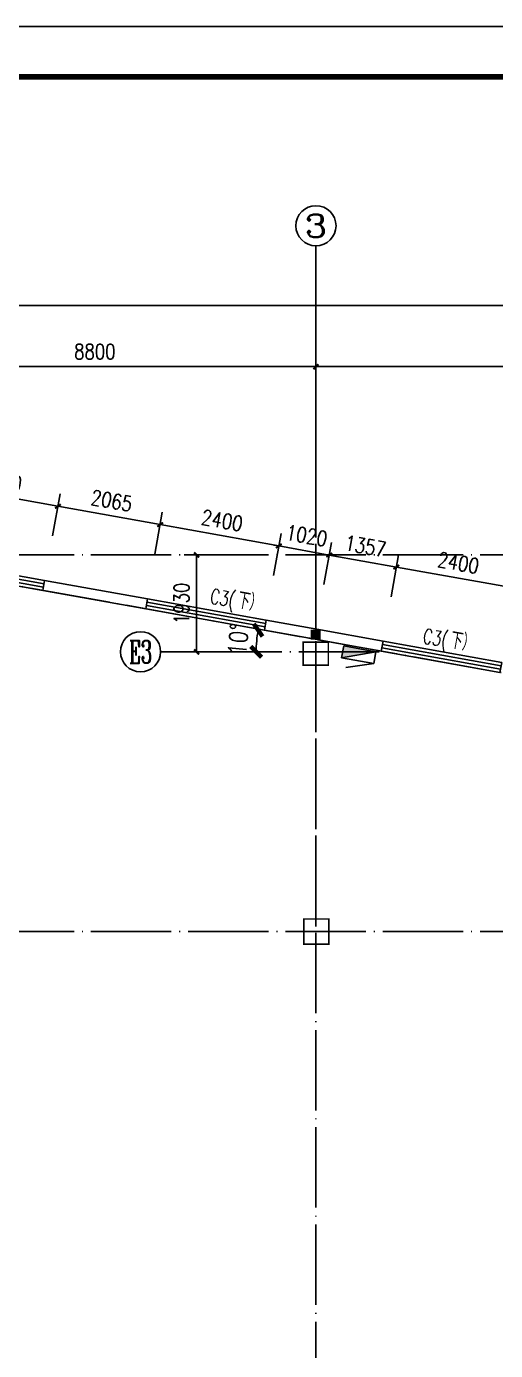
# Model space of a CAD drawing. Header units: millimetres. Extents: x 591771 to 1936534, y -622016 to 355666.
# Drawn here: x 618326 to 627660, y 132096 to 158461 of the extents above; entities that cross this region are included whole.
import ezdxf
from ezdxf.enums import TextEntityAlignment as Align

# ---------------------------------------------------------------- set-up
doc = ezdxf.new("R2010")
doc.units = ezdxf.units.MM
doc.header["$LTSCALE"] = 80
doc.linetypes.add('DOTE', pattern=[2.42, 2, -0.2, 0.02, -0.2])
for name, color, linetype in [('\\M+5BDA8-\\M+5B3DF\\M+5B4E7', 3, 'Continuous'), ('\\M+5BDA8-\\M+5B4B0', 4, 'Continuous'), ('\\M+5BDA8-\\M+5C3C5\\M+5B4B0\\M+5B1E0\\M+5BAC5', 7, 'Continuous'), ('\\M+5BDA8-\\M+5C7BD-\\M+5D7A9', 31, 'Continuous'), ('\\M+5BDA8-\\M+5D6E1', 17, 'DOTE'), ('\\M+5BDA8-\\M+5D6E1-\\M+5B1EA\\M+5D7A2', 3, 'Continuous'), ('\\M+5C1A2\\M+5C3E6\\M+5CFDF\\M+5CCF51', 7, 'Continuous'), ('\\M+5C1A2\\M+5C3E6\\M+5CFF4\\M+5CCF53', 252, 'Continuous'), ('\\M+5CDBC\\M+5BFF2', 252, 'Continuous'), ('AXIS_TEXT', 7, 'Continuous'), ('EQUIP_\\M+5CFFB\\M+5BBF0\\M+5CBA8', 7, 'Continuous'), ('PUB_TEXT', 7, 'Continuous')]:
    doc.layers.add(name, color=color, linetype=linetype)
doc.styles.add('A-AXIS-LABEL', font='COMPLEX', dxfattribs={"bigfont": 'GBCBIG'})
doc.styles.add('A-WIN-LABEL', font='SIMPLEX', dxfattribs={"bigfont": 'GBCBIG'})
doc.styles.add('COMPLEX', font='COMPLEX')
doc.styles.add('DIM_FONT', font='SIMPLEX.shx', dxfattribs={"width": 0.8})
doc.styles.add('ROMANS', font='ROMANS.shx', dxfattribs={"width": 0.8, "bigfont": 'hhztxt.shx'})
doc.dimstyles.new('dim1-150', dxfattribs={"dimscale": 180, "dimtxt": 2, "dimasz": 1.2, "dimexe": 1.2, "dimexo": 1.2, "dimgap": 1, "dimtad": 1, "dimdec": 0, "dimdsep": 46, "dimtxsty": 'ROMANS', "dimblk": 'ARCHTICK', "dimcen": 0, "dimadec": 0, "dimazin": 0, "dimtfac": 0.71, "dimtdec": 0, "dimtix": 1, "dimtmove": 0, "dimatfit": 3, "dimldrblk": 'ARCHTICK', "dimfxl": 0, "dimtolj": 1, "dimtzin": 0, "dimarcsym": 0})
doc.dimstyles.new('DIMN', dxfattribs={"dimtxt": 300, "dimasz": 100, "dimexe": 250, "dimexo": 300, "dimgap": 150, "dimtad": 1, "dimdec": 0, "dimzin": 0, "dimdsep": 46, "dimtxsty": 'DIM_FONT', "dimblk": 'ARCHTICK', "dimcen": 0.09, "dimclrt": 7, "dimazin": 2, "dimtfac": 1, "dimtdec": 0, "dimtix": 1, "dimtmove": 2, "dimatfit": 3, "dimldrblk": 'ARCHTICK', "dimfxl": 0, "dimtolj": 1, "dimtzin": 0, "dimarcsym": 0})

# ---------------------------------------------------------------- blocks, each defined once
blk = doc.blocks.new('_ArchTick')
at = {"color": 0, "linetype": 'ByBlock', "const_width": 0.4}
blk.add_lwpolyline([(-0.5, -0.5), (0.5, 0.5)], dxfattribs=at)
blk = doc.blocks.new('*D32')
at = {"layer": '\\M+5C1A2\\M+5C3E6\\M+5CFDF\\M+5CCF51', "color": 0, "lineweight": -2, "transparency": 16777216}
blk.add_arc((613128, 147938), 5623, 169.8236, 180, dxfattribs=at)
at = {"layer": 'Defpoints', "color": 0, "lineweight": -3, "transparency": 16777216}
for p in [(604090, 149561), (607545, 148602), (603990, 147938), (662218, 147938), (660403, 139452)]:
    blk.add_point(p, dxfattribs=at)
at = {"layer": '\\M+5C1A2\\M+5C3E6\\M+5CFDF\\M+5CCF51', "color": 0, "lineweight": -2, "transparency": 16777216, "xscale": 216, "yscale": 216, "zscale": 216}
for p, rotation in [((607594, 148932), 79.8236399644772), ((607506, 147938), 270)]:
    blk.add_blockref('_ArchTick', p, dxfattribs=dict(at, rotation=rotation))
at = {"layer": '\\M+5C1A2\\M+5C3E6\\M+5CFDF\\M+5CCF51', "color": 0, "lineweight": -2, "transparency": 16777216, "insert": (607161, 148470), "char_height": 360, "attachment_point": 5, "rotation": 84.9118, "style": 'ROMANS'}
blk.add_mtext('\\A1;10%%D', dxfattribs=at)
blk = doc.blocks.new('*D34')
at = {"layer": '\\M+5C1A2\\M+5C3E6\\M+5CFDF\\M+5CCF51', "color": 0, "lineweight": -2, "transparency": 16777216}
blk.add_arc((625344, 146008), 2447, 169.8236, 180, dxfattribs=at)
at = {"layer": 'Defpoints', "color": 0, "lineweight": -3, "transparency": 16777216}
for p in [(615138, 147840), (622915, 146297), (621461, 146008), (625344, 146008), (660407, 139714)]:
    blk.add_point(p, dxfattribs=at)
at = {"layer": '\\M+5C1A2\\M+5C3E6\\M+5CFDF\\M+5CCF51', "color": 0, "lineweight": -2, "transparency": 16777216, "xscale": 216, "yscale": 216, "zscale": 216}
for p, rotation in [((622936, 146440), 79.8236399644773), ((622898, 146008), 270)]:
    blk.add_blockref('_ArchTick', p, dxfattribs=dict(at, rotation=rotation))
at = {"layer": '\\M+5C1A2\\M+5C3E6\\M+5CFDF\\M+5CCF51', "color": 0, "lineweight": -2, "transparency": 16777216, "insert": (622540, 146257), "char_height": 360, "attachment_point": 5, "rotation": 84.9118, "style": 'ROMANS'}
blk.add_mtext('\\A1;10%%D', dxfattribs=at)
blk = doc.blocks.new('*D35')
at = {"layer": '\\M+5C1A2\\M+5C3E6\\M+5CFDF\\M+5CCF51', "color": 0, "lineweight": -2, "transparency": 16777216}
blk.add_line((633100, 144175), (633020, 144175), dxfattribs=at)
blk.add_arc((635555, 144175), 2319, 169.8236, 180, dxfattribs=at)
at = {"layer": 'Defpoints', "color": 0, "lineweight": -3, "transparency": 16777216}
for p in [(615138, 147840), (633252, 144449), (633316, 144175), (635555, 144175), (660407, 139714)]:
    blk.add_point(p, dxfattribs=at)
at = {"layer": '\\M+5C1A2\\M+5C3E6\\M+5CFDF\\M+5CCF51', "color": 0, "lineweight": -2, "transparency": 16777216, "xscale": 216, "yscale": 216, "zscale": 216}
for p, rotation in [((633272, 144585), 79.8236399644773), ((633236, 144175), 270)]:
    blk.add_blockref('_ArchTick', p, dxfattribs=dict(at, rotation=rotation))
at = {"layer": '\\M+5C1A2\\M+5C3E6\\M+5CFDF\\M+5CCF51', "color": 0, "lineweight": -2, "transparency": 16777216, "insert": (632878, 144413), "char_height": 360, "attachment_point": 5, "rotation": 84.9118, "style": 'ROMANS'}
blk.add_mtext('\\A1;10%%D', dxfattribs=at)
blk = doc.blocks.new('*D36')
at = {"layer": '\\M+5C1A2\\M+5C3E6\\M+5CFDF\\M+5CCF51', "color": 0, "lineweight": -2, "transparency": 16777216}
blk.add_arc((644374, 142592), 2073, 169.8236, 180, dxfattribs=at)
at = {"layer": 'Defpoints', "color": 0, "lineweight": -3, "transparency": 16777216}
for p in [(615138, 147840), (642315, 142837), (642151, 142592), (644374, 142592), (660507, 139696)]:
    blk.add_point(p, dxfattribs=at)
at = {"layer": '\\M+5C1A2\\M+5C3E6\\M+5CFDF\\M+5CCF51', "color": 0, "lineweight": -2, "transparency": 16777216, "xscale": 216, "yscale": 216, "zscale": 216}
for p, rotation in [((642333, 142958), 79.8236399644773), ((642301, 142592), 270)]:
    blk.add_blockref('_ArchTick', p, dxfattribs=dict(at, rotation=rotation))
at = {"layer": '\\M+5C1A2\\M+5C3E6\\M+5CFDF\\M+5CCF51', "color": 0, "lineweight": -2, "transparency": 16777216, "insert": (641942, 142808), "char_height": 360, "attachment_point": 5, "rotation": 84.9118, "style": 'ROMANS'}
blk.add_mtext('\\A1;10%%D', dxfattribs=at)
blk = doc.blocks.new('*D37')
at = {"layer": '\\M+5C1A2\\M+5C3E6\\M+5CFDF\\M+5CCF51', "color": 0, "lineweight": -2, "transparency": 16777216}
blk.add_arc((653165, 141014), 2329, 169.8236, 180, dxfattribs=at)
at = {"layer": 'Defpoints', "color": 0, "lineweight": -3, "transparency": 16777216}
for p in [(615138, 147840), (650852, 141289), (649817, 141014), (653165, 141014), (660407, 139714)]:
    blk.add_point(p, dxfattribs=at)
at = {"layer": '\\M+5C1A2\\M+5C3E6\\M+5CFDF\\M+5CCF51', "color": 0, "lineweight": -2, "transparency": 16777216, "xscale": 216, "yscale": 216, "zscale": 216}
for p, rotation in [((650873, 141425), 79.8236399644773), ((650836, 141014), 270)]:
    blk.add_blockref('_ArchTick', p, dxfattribs=dict(at, rotation=rotation))
at = {"layer": '\\M+5C1A2\\M+5C3E6\\M+5CFDF\\M+5CCF51', "color": 0, "lineweight": -2, "transparency": 16777216, "insert": (650478, 141253), "char_height": 360, "attachment_point": 5, "rotation": 84.9118, "style": 'ROMANS'}
blk.add_mtext('\\A1;10%%D', dxfattribs=at)
blk = doc.blocks.new('$TWTSYS$00000508')
for p, q in [((-0.5, 0.5), (0.324, 1.224)), ((-0.5, 0.5), (-0.5, -0.5)), ((-0.5, -0.5), (0.5, 0.5)), ((0.5, 0.5), (-0.5, 0.5)), ((0.5, -0.5), (0.5, 0.5)), ((-0.5, -0.5), (0.5, -0.5))]:
    blk.add_line(p, q)
blk.add_solid([(0.5, -0.5), (0.5, 0.5), (-0.5, -0.5)])
blk = doc.blocks.new('*D269')
at = {"layer": '\\M+5BDA8-\\M+5B3DF\\M+5B4E7', "color": 0, "lineweight": -2, "transparency": 16777216}
for p, q in [((616484, 148739), (616634, 149576)), ((616590, 149330), (618952, 148906)), ((618846, 148315), (618996, 149152))]:
    blk.add_line(p, q, dxfattribs=at)
at = {"layer": 'Defpoints', "color": 0, "transparency": 16777216}
for p in [(618952, 148906), (616431, 148443), (618793, 148019)]:
    blk.add_point(p, dxfattribs=at)
at = {"layer": '\\M+5BDA8-\\M+5B3DF\\M+5B4E7', "color": 0, "lineweight": -2, "transparency": 16777216, "xscale": 100, "yscale": 100, "zscale": 100}
for p, rotation in [((616590, 149330), 169.8237537539222), ((618952, 148906), 349.8237537539222)]:
    blk.add_blockref('_ArchTick', p, dxfattribs=dict(at, rotation=rotation))
at = {"layer": '\\M+5BDA8-\\M+5B3DF\\M+5B4E7', "color": 7, "transparency": 16777216, "insert": (617824, 149413), "char_height": 300, "attachment_point": 5, "rotation": 349.8238, "style": 'DIM_FONT'}
blk.add_mtext('\\A1;2400', dxfattribs=at)
blk = doc.blocks.new('*D270')
at = {"layer": '\\M+5BDA8-\\M+5B3DF\\M+5B4E7', "color": 0, "lineweight": -2, "transparency": 16777216}
for p, q in [((618846, 148315), (618996, 149152)), ((618952, 148906), (620985, 148541)), ((620879, 147950), (621029, 148787))]:
    blk.add_line(p, q, dxfattribs=at)
at = {"layer": 'Defpoints', "color": 0, "transparency": 16777216}
for p in [(620985, 148541), (618793, 148019), (620826, 147654)]:
    blk.add_point(p, dxfattribs=at)
at = {"layer": '\\M+5BDA8-\\M+5B3DF\\M+5B4E7', "color": 0, "lineweight": -2, "transparency": 16777216, "xscale": 100, "yscale": 100, "zscale": 100}
for p, rotation in [((618952, 148906), 169.8237537539227), ((620985, 148541), 349.8237537539227)]:
    blk.add_blockref('_ArchTick', p, dxfattribs=dict(at, rotation=rotation))
at = {"layer": '\\M+5BDA8-\\M+5B3DF\\M+5B4E7', "color": 7, "transparency": 16777216, "insert": (620021, 149018), "char_height": 300, "attachment_point": 5, "rotation": 349.8238, "style": 'DIM_FONT'}
blk.add_mtext('\\A1;2065', dxfattribs=at)
blk = doc.blocks.new('*D271')
at = {"layer": '\\M+5BDA8-\\M+5B3DF\\M+5B4E7', "color": 0, "lineweight": -2, "transparency": 16777216}
for p, q in [((620879, 147950), (621029, 148787)), ((620985, 148541), (623347, 148117)), ((623241, 147526), (623391, 148363))]:
    blk.add_line(p, q, dxfattribs=at)
at = {"layer": 'Defpoints', "color": 0, "transparency": 16777216}
for p in [(623347, 148117), (620826, 147654), (623188, 147230)]:
    blk.add_point(p, dxfattribs=at)
at = {"layer": '\\M+5BDA8-\\M+5B3DF\\M+5B4E7', "color": 0, "lineweight": -2, "transparency": 16777216, "xscale": 100, "yscale": 100, "zscale": 100}
for p, rotation in [((620985, 148541), 169.8237537539224), ((623347, 148117), 349.8237537539225)]:
    blk.add_blockref('_ArchTick', p, dxfattribs=dict(at, rotation=rotation))
at = {"layer": '\\M+5BDA8-\\M+5B3DF\\M+5B4E7', "color": 7, "transparency": 16777216, "insert": (622219, 148624), "char_height": 300, "attachment_point": 5, "rotation": 349.8238, "style": 'DIM_FONT'}
blk.add_mtext('\\A1;2400', dxfattribs=at)
blk = doc.blocks.new('*D272')
at = {"layer": '\\M+5BDA8-\\M+5B3DF\\M+5B4E7', "color": 0, "lineweight": -2, "transparency": 16777216}
for p, q in [((623241, 147526), (623391, 148363)), ((624245, 147346), (624395, 148183)), ((623347, 148117), (623248, 148134)), ((623347, 148117), (624351, 147936)), ((624351, 147936), (624449, 147919))]:
    blk.add_line(p, q, dxfattribs=at)
at = {"layer": 'Defpoints', "color": 0, "transparency": 16777216}
for p in [(624351, 147936), (623188, 147230), (624192, 147050)]:
    blk.add_point(p, dxfattribs=at)
at = {"layer": '\\M+5BDA8-\\M+5B3DF\\M+5B4E7', "color": 0, "lineweight": -2, "transparency": 16777216, "xscale": 100, "yscale": 100, "zscale": 100}
for p, rotation in [((623347, 148117), 349.8237537539222), ((624351, 147936), 169.8237537539221)]:
    blk.add_blockref('_ArchTick', p, dxfattribs=dict(at, rotation=rotation))
at = {"layer": '\\M+5BDA8-\\M+5B3DF\\M+5B4E7', "color": 7, "transparency": 16777216, "insert": (623902, 148322), "char_height": 300, "attachment_point": 5, "rotation": 349.8238, "style": 'DIM_FONT'}
blk.add_mtext('\\A1;1020', dxfattribs=at)
blk = doc.blocks.new('*D273')
at = {"layer": '\\M+5BDA8-\\M+5B3DF\\M+5B4E7', "color": 0, "lineweight": -2, "transparency": 16777216}
for p, q in [((624245, 147346), (624395, 148183)), ((624351, 147936), (625686, 147697)), ((625580, 147106), (625730, 147943))]:
    blk.add_line(p, q, dxfattribs=at)
at = {"layer": 'Defpoints', "color": 0, "transparency": 16777216}
for p in [(625686, 147697), (624192, 147050), (625527, 146811)]:
    blk.add_point(p, dxfattribs=at)
at = {"layer": '\\M+5BDA8-\\M+5B3DF\\M+5B4E7', "color": 0, "lineweight": -2, "transparency": 16777216, "xscale": 100, "yscale": 100, "zscale": 100}
for p, rotation in [((624351, 147936), 169.8237537539214), ((625686, 147697), 349.8237537539214)]:
    blk.add_blockref('_ArchTick', p, dxfattribs=dict(at, rotation=rotation))
at = {"layer": '\\M+5BDA8-\\M+5B3DF\\M+5B4E7', "color": 7, "transparency": 16777216, "insert": (625071, 148112), "char_height": 300, "attachment_point": 5, "rotation": 349.8238, "style": 'DIM_FONT'}
blk.add_mtext('\\A1;1357', dxfattribs=at)
blk = doc.blocks.new('*D274')
at = {"layer": '\\M+5BDA8-\\M+5B3DF\\M+5B4E7', "color": 0, "lineweight": -2, "transparency": 16777216}
for p, q in [((625580, 147106), (625730, 147943)), ((625686, 147697), (628048, 147273)), ((627942, 146682), (628093, 147519))]:
    blk.add_line(p, q, dxfattribs=at)
at = {"layer": 'Defpoints', "color": 0, "transparency": 16777216}
for p in [(628048, 147273), (625527, 146811), (627889, 146387)]:
    blk.add_point(p, dxfattribs=at)
at = {"layer": '\\M+5BDA8-\\M+5B3DF\\M+5B4E7', "color": 0, "lineweight": -2, "transparency": 16777216, "xscale": 100, "yscale": 100, "zscale": 100}
for p, rotation in [((625686, 147697), 169.8237537539226), ((628048, 147273), 349.8237537539226)]:
    blk.add_blockref('_ArchTick', p, dxfattribs=dict(at, rotation=rotation))
at = {"layer": '\\M+5BDA8-\\M+5B3DF\\M+5B4E7', "color": 7, "transparency": 16777216, "insert": (626920, 147780), "char_height": 300, "attachment_point": 5, "rotation": 349.8238, "style": 'DIM_FONT'}
blk.add_mtext('\\A1;2400', dxfattribs=at)
blk = doc.blocks.new('*D541')
at = {"layer": '\\M+5BDA8-\\M+5B3DF\\M+5B4E7', "color": 0, "lineweight": -2, "transparency": 16777216}
for p, q in [((622084, 147938), (621461, 147938)), ((621711, 146008), (621711, 147938)), ((622084, 146008), (621461, 146008))]:
    blk.add_line(p, q, dxfattribs=at)
at = {"layer": 'Defpoints', "color": 0, "transparency": 16777216}
for p in [(621711, 147938), (622384, 147938), (622384, 146008)]:
    blk.add_point(p, dxfattribs=at)
at = {"layer": '\\M+5BDA8-\\M+5B3DF\\M+5B4E7', "color": 0, "lineweight": -2, "transparency": 16777216, "xscale": 100, "yscale": 100, "zscale": 100}
for p, rotation in [((621711, 147938), 90), ((621711, 146008), 270)]:
    blk.add_blockref('_ArchTick', p, dxfattribs=dict(at, rotation=rotation))
at = {"layer": '\\M+5BDA8-\\M+5B3DF\\M+5B4E7', "color": 7, "transparency": 16777216, "insert": (621411, 146973), "char_height": 300, "attachment_point": 5, "rotation": 90, "style": 'DIM_FONT'}
blk.add_mtext('\\A1;1930', dxfattribs=at)
blk = doc.blocks.new('*D567')
at = {"layer": '\\M+5BDA8-\\M+5B3DF\\M+5B4E7', "color": 0, "lineweight": -2, "transparency": 16777216}
for p, q in [((606236, 150693), (606236, 153156)), ((660736, 150693), (660736, 153156)), ((606236, 152906), (660736, 152906))]:
    blk.add_line(p, q, dxfattribs=at)
at = {"layer": 'Defpoints', "color": 0, "transparency": 16777216}
for p in [(660736, 152906), (606236, 150393), (660736, 150393)]:
    blk.add_point(p, dxfattribs=at)
at = {"layer": '\\M+5BDA8-\\M+5B3DF\\M+5B4E7', "color": 0, "lineweight": -2, "transparency": 16777216, "xscale": 100, "yscale": 100, "zscale": 100, "rotation": 180}
blk.add_blockref('_ArchTick', (606236, 152906), dxfattribs=at)
at = {"layer": '\\M+5BDA8-\\M+5B3DF\\M+5B4E7', "color": 0, "lineweight": -2, "transparency": 16777216, "xscale": 100, "yscale": 100, "zscale": 100}
blk.add_blockref('_ArchTick', (660736, 152906), dxfattribs=at)
at = {"layer": '\\M+5BDA8-\\M+5B3DF\\M+5B4E7', "color": 7, "transparency": 16777216, "insert": (633486, 153206), "char_height": 300, "attachment_point": 5, "style": 'DIM_FONT'}
blk.add_mtext('\\A1;54500', dxfattribs=at)
blk = doc.blocks.new('*D593')
at = {"layer": '\\M+5BDA8-\\M+5B3DF\\M+5B4E7', "color": 0, "lineweight": -2, "transparency": 16777216}
for p, q in [((615286, 150393), (615286, 151937)), ((624086, 150393), (624086, 151937)), ((615286, 151687), (624086, 151687))]:
    blk.add_line(p, q, dxfattribs=at)
at = {"layer": 'Defpoints', "color": 0, "transparency": 16777216}
for p in [(624086, 151687), (615286, 150093), (624086, 150093)]:
    blk.add_point(p, dxfattribs=at)
at = {"layer": '\\M+5BDA8-\\M+5B3DF\\M+5B4E7', "color": 0, "lineweight": -2, "transparency": 16777216, "xscale": 100, "yscale": 100, "zscale": 100, "rotation": 180}
blk.add_blockref('_ArchTick', (615286, 151687), dxfattribs=at)
at = {"layer": '\\M+5BDA8-\\M+5B3DF\\M+5B4E7', "color": 0, "lineweight": -2, "transparency": 16777216, "xscale": 100, "yscale": 100, "zscale": 100}
blk.add_blockref('_ArchTick', (624086, 151687), dxfattribs=at)
at = {"layer": '\\M+5BDA8-\\M+5B3DF\\M+5B4E7', "color": 7, "transparency": 16777216, "insert": (619686, 151987), "char_height": 300, "attachment_point": 5, "style": 'DIM_FONT'}
blk.add_mtext('\\A1;8800', dxfattribs=at)
blk = doc.blocks.new('*D594')
at = {"layer": '\\M+5BDA8-\\M+5B3DF\\M+5B4E7', "color": 0, "lineweight": -2, "transparency": 16777216}
for p, q in [((624086, 150393), (624086, 151937)), ((634086, 150393), (634086, 151937)), ((624086, 151687), (634086, 151687))]:
    blk.add_line(p, q, dxfattribs=at)
at = {"layer": 'Defpoints', "color": 0, "transparency": 16777216}
for p in [(634086, 151687), (624086, 150093), (634086, 150093)]:
    blk.add_point(p, dxfattribs=at)
at = {"layer": '\\M+5BDA8-\\M+5B3DF\\M+5B4E7', "color": 0, "lineweight": -2, "transparency": 16777216, "xscale": 100, "yscale": 100, "zscale": 100, "rotation": 180}
blk.add_blockref('_ArchTick', (624086, 151687), dxfattribs=at)
at = {"layer": '\\M+5BDA8-\\M+5B3DF\\M+5B4E7', "color": 0, "lineweight": -2, "transparency": 16777216, "xscale": 100, "yscale": 100, "zscale": 100}
blk.add_blockref('_ArchTick', (634086, 151687), dxfattribs=at)
at = {"layer": '\\M+5BDA8-\\M+5B3DF\\M+5B4E7', "color": 7, "transparency": 16777216, "insert": (629086, 151987), "char_height": 300, "attachment_point": 5, "style": 'DIM_FONT'}
blk.add_mtext('\\A1;10000', dxfattribs=at)
blk = doc.blocks.new('_AXISO')
blk.add_circle((0, 0), 0.5)
at = {"layer": 'AXIS_TEXT', "style": 'COMPLEX'}
blk.add_attdef('A', text='', height=0.56, dxfattribs=at).set_placement((-0.25, -0.28), (0.25, -0.28), align=Align.FIT)
blk = doc.blocks.new('\\M+5B6FE\\M+5CEAC\\M+5B4B0\\M+5BFE2$\\M+5CFB5\\M+5CDB3\\M+5CDBC\\M+5BFE2$00000001')
at = {"color": 0}
for points in [[(-0.5, 0.5), (-0.5, -0.5)], [(-0.5, 0.5), (0.5, 0.5)], [(0.5, -0.5), (0.5, 0.5)], [(0.5, 0.167), (-0.5, 0.167)], [(0.5, -0.167), (-0.5, -0.167)], [(-0.5, -0.5), (0.5, -0.5)]]:
    blk.add_lwpolyline(points, dxfattribs=at)

msp = doc.modelspace()

# ---------------------------------------------------------------- hatches: boundary and pattern name
at = {"layer": '\\M+5C1A2\\M+5C3E6\\M+5CFF4\\M+5CCF53'}
msp.add_hatch(color=256, dxfattribs=at).paths.add_polyline_path([(623982, 146252.8), (624182, 146252.8), (624182, 146452.8), (623982, 146452.8)])

# ---------------------------------------------------------------- linework, layer by layer
at = {"layer": '\\M+5BDA8-\\M+5B3DF\\M+5B4E7'}
msp.add_line((622010.3, 146007.8), (621001.4, 146007.8), dxfattribs=at)
at = {"layer": '\\M+5BDA8-\\M+5C7BD-\\M+5D7A9'}
for p, q in [((618686.9, 147429.3), (618651.5, 147232.4)), ((620735.2, 147061.6), (618686.9, 147429.3)), ((618651.5, 147232.4), (620699.9, 146864.7)), ((620699.9, 146864.7), (620735.2, 147061.6)), ((623097.4, 146637.6), (623062.1, 146440.7)), ((624103.6, 146457), (623097.4, 146637.6)), ((623062.1, 146440.7), (624068.2, 146260.1)), ((625421.1, 146220.5), (624103.6, 146457)), ((624068.2, 146260.1), (625385.8, 146023.6)), ((625385.8, 146023.6), (625421.1, 146220.5))]:
    msp.add_line(p, q, dxfattribs=at)
at = {"layer": '\\M+5BDA8-\\M+5D6E1', "ltscale": 10}
for p, q in [((624085.8, 150092.6), (624085.9, 112220.5)), ((624085.9, 140538.2), (624085.9, 150092.6)), ((604119.3, 147938.2), (662047.7, 147938.2)), ((658089.8, 140153.1), (615268.1, 147839.7)), ((625344.4, 146007.8), (622010.3, 146007.8)), ((604119.3, 140438.2), (662047.7, 140438.2))]:
    msp.add_line(p, q, dxfattribs=at)
at = {"layer": '\\M+5BDA8-\\M+5D6E1-\\M+5B1EA\\M+5D7A2'}
msp.add_line((624085.9, 150092.6), (624085.9, 154092.6), dxfattribs=at)
msp.add_circle((620595.4, 146009.7), 400, dxfattribs=at)
at = {"layer": '\\M+5C1A2\\M+5C3E6\\M+5CFF4\\M+5CCF53'}
msp.add_line((624343.4, 140688.2), (624343.4, 140188.2), dxfattribs=at)
at = {"layer": '\\M+5C1A2\\M+5C3E6\\M+5CFF4\\M+5CCF53', "const_width": 30}
for points in [[(624331.1, 146199.5), (624331.1, 145744.4), (623831.1, 145744.4), (623831.1, 146199.5), (624081.1, 146199.5), (624331.1, 146199.5)], [(623843.4, 140688.2), (624343.4, 140688.2), (624343.4, 140188.2), (623843.4, 140188.2), (623843.4, 140688.2)]]:
    msp.add_lwpolyline(points, dxfattribs=at)
at = {"layer": '\\M+5CDBC\\M+5BFF2', "color": 2}
msp.add_lwpolyline([(595259.9, 99060.8), (679359.9, 99060.8), (679359.9, 158460.8), (595259.9, 158460.8)], close=True, dxfattribs=at)
at = {"layer": '\\M+5CDBC\\M+5BFF2', "color": 2, "const_width": 112.5}
msp.add_lwpolyline([(596260, 100060.8), (678359.9, 100060.8), (678359.9, 157460.8), (596260, 157460.8)], close=True, dxfattribs=at)

# ---------------------------------------------------------------- block references
at = {"layer": '\\M+5BDA8-\\M+5B4B0', "xscale": -2400, "yscale": -200, "zscale": 200}
for p, rotation in [((617488.1, 147542.8), 349.823753753928), ((621898.7, 146751.1), 349.823753753928), ((626584.6, 145910), 349.8236399644781)]:
    msp.add_blockref('\\M+5B6FE\\M+5CEAC\\M+5B4B0\\M+5BFE2$\\M+5CFB5\\M+5CDB3\\M+5CDBC\\M+5BFE2$00000001', p, dxfattribs=dict(at, rotation=rotation))
at = {"layer": '\\M+5BDA8-\\M+5D6E1-\\M+5B1EA\\M+5D7A2'}
ref = msp.add_blockref('_AXISO', (624085.9, 154492.6), dxfattribs=dict(at, xscale=800, yscale=800, zscale=800))
ref.add_attrib('A', '3', dxfattribs={"layer": 'AXIS_TEXT', "height": 452.5, "style": 'A-AXIS-LABEL', "width": 1.5}).set_placement((623859.6, 154266.3), (624312.2, 154266.3), align=Align.FIT)
at = {"layer": 'EQUIP_\\M+5CFFB\\M+5BBF0\\M+5CBA8', "xscale": 650, "yscale": 240, "zscale": 650, "rotation": 169.8236747709758}
msp.add_blockref('$TWTSYS$00000508', (624938.5, 145949.6), dxfattribs=at)

# ---------------------------------------------------------------- texts
at = {"layer": '\\M+5BDA8-\\M+5C3C5\\M+5B4B0\\M+5B1E0\\M+5BAC5', "style": 'A-WIN-LABEL', "width": 0.705882}
for rotation, p in [(349.82375, (621962.2, 146977.7)), (349.82364, (626195.9, 146183))]:
    msp.add_text('C3(', height=297.5, rotation=rotation, dxfattribs=at).set_placement(p)
at = {"layer": '\\M+5BDA8-\\M+5C3C5\\M+5B4B0\\M+5B1E0\\M+5BAC5', "style": 'A-WIN-LABEL'}
for rotation, p in [(349.82375, (622503.5, 146880.5)), (349.82364, (626737.2, 146085.8))]:
    msp.add_text('下）', height=337.59, rotation=rotation, dxfattribs=at).set_placement(p)
at = {"layer": 'PUB_TEXT', "style": 'A-AXIS-LABEL', "width": 0.6}
msp.add_text('E3', height=452.55, dxfattribs=at).set_placement((620369.1, 145783.5), (620821.7, 145783.5), align=Align.FIT)

# ---------------------------------------------------------------- dimensions: what is measured, and where the dimension line sits
at = {"layer": '\\M+5BDA8-\\M+5B3DF\\M+5B4E7'}
for p1, p2, distance, picture, middle in [((606235.7951, 150392.6181), (660736.2754, 150392.6181), 2513.4381, '*D567', (633486.0352, 153206.0563)), ((615285.7, 150092.6), (624085.9, 150092.6), 1594, '*D593', (619685.8, 151986.7)), ((624085.9, 150092.6), (634085.9, 150092.6), 1594, '*D594', (629085.9, 151986.7)), ((616430.6, 148443.4), (618792.9, 148019.3), 900.4, '*D269', (617823.8, 149412.9)), ((618792.9, 148019.3), (620825.6, 147654.5), 900.4, '*D270', (620021.3, 149018.4)), ((620825.6, 147654.5), (623187.8, 147230.4), 900.4, '*D271', (622218.8, 148624)), ((623187.8, 147230.4), (624191.8, 147050.2), 900.4, '*D272', (623901.9, 148321.8)), ((624191.8, 147050.2), (625527.1, 146810.6), 900.4, '*D273', (625071.5, 148111.9)), ((622383.6, 146007.8), (622383.6, 147938.2), 672.6, '*D541', (621411, 146973)), ((625527.1, 146810.6), (627889.3, 146386.5), 900.4, '*D274', (626920.3, 147780))]:
    dim = msp.add_aligned_dim(p1=p1, p2=p2, distance=distance, dimstyle='DIMN', dxfattribs=at)
    dim.commit()
    dim.dimension.update_dxf_attribs({"geometry": picture, "text_midpoint": middle})
at = {"layer": '\\M+5C1A2\\M+5C3E6\\M+5CFDF\\M+5CCF51'}
for base, line1, line2, picture, middle in [((607544.9, 148602.5), ((660403.1, 139452.3), (604089.6, 149560.7)), ((603989.6, 147938.2), (662217.9, 147938.2)), '*D32', (607160.6, 148469.6)), ((622914.6, 146296.9), ((660406.5, 139714.1), (615138.3, 147839.8)), ((625344.4, 146007.8), (621461, 146007.8)), '*D34', (622540, 146257.5)), ((633251.9, 144449), ((660406.5, 139714.1), (615138.3, 147839.8)), ((635555.1, 144175), (633316.3, 144175)), '*D35', (632877.7, 144413.4)), ((642315.4, 142836.8), ((660506.5, 139696.1), (615138.3, 147839.8)), ((644374.3, 142591.9), (642151, 142591.9)), '*D36', (641941.9, 142808.5)), ((650852.3, 141289.1), ((660406.5, 139714.1), (615138.3, 147839.8)), ((653165.1, 141013.9), (649817.4, 141013.9)), '*D37', (650478, 141253.2))]:
    dim = msp.add_angular_dim_2l(base=base, line1=line1, line2=line2, dimstyle='dim1-150', override={"dimazin": 2}, dxfattribs=at)
    dim.commit()
    dim.dimension.update_dxf_attribs({"geometry": picture, "text_midpoint": middle})

doc.saveas('drawing.dxf')
